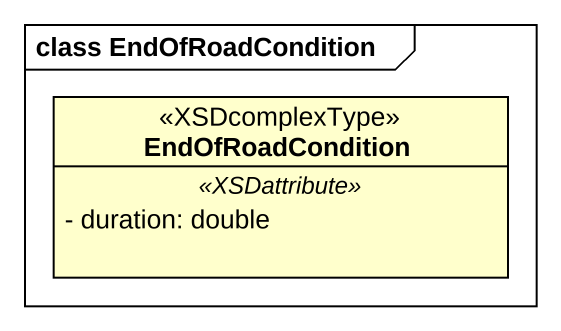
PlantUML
@startuml
mainframe class EndOfRoadCondition
hide circle
hide empty members
skinparam classAttributeIconSize 0
class EndOfRoadCondition <<XSDcomplexType>> {
  .. <<XSDattribute>> ..
  - duration: double
}
@enduml
